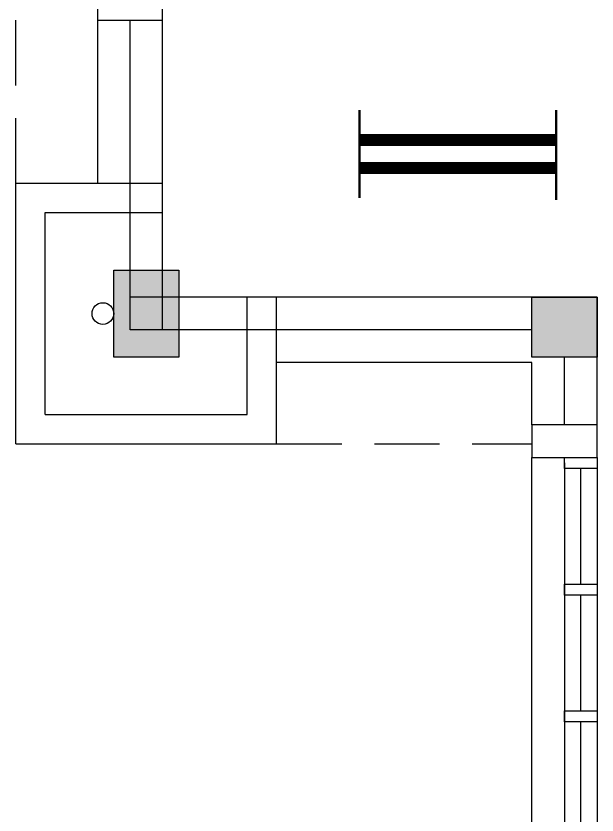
# Model space of a CAD drawing. Header units: inches. Extents: x 16928 to 514628, y -1471 to 241387.
# Drawn here: x 168855 to 171530, y 37707 to 41385 of the extents above; entities that cross this region are included whole.
import ezdxf

# ---------------------------------------------------------------- set-up
doc = ezdxf.new("R2010")
doc.units = ezdxf.units.IN
doc.header["$MEASUREMENT"] = 0
doc.linetypes.add('HIDDEN', pattern=[0.375, 0.25, -0.125])
doc.layers.add('COLUMN', color=8, linetype='Continuous', lineweight=30)
for name, color, linetype in [('DOWNPIPE', 8, 'Continuous'), ('FITTING', 8, 'Continuous'), ('LW', 2, 'Continuous'), ('WALL', 1, 'Continuous'), ('WIN', 9, 'Continuous')]:
    doc.layers.add(name, color=color, linetype=linetype)

msp = doc.modelspace()

# ---------------------------------------------------------------- hatches: boundary and pattern name
at = {"layer": 'COLUMN'}
msp.add_hatch(color=256, dxfattribs=at).paths.add_polyline_path([(171230, 40090.4), (171530, 40090.4), (171530, 39815.4), (171230, 39815.4)])

# ---------------------------------------------------------------- linework, layer by layer
for points in [[(169305, 40215.4), (169605, 40215.4), (169605, 39815.4), (169305, 39815.4)], [(171230, 40090.4), (171530, 40090.4), (171530, 39815.4), (171230, 39815.4)]]:
    msp.add_lwpolyline(points, close=True, dxfattribs=at)
msp.add_solid([(169305, 40215.4), (169605, 40215.4), (169305, 39815.4), (169605, 39815.4)], dxfattribs=at)
at = {"layer": 'DOWNPIPE'}
msp.add_circle((169255, 40015.4), 50, dxfattribs=at)
at = {"layer": 'FITTING', "color": 3}
for points, const_width in [([(170436.2, 40951.9), (170436.2, 40676.7)], 10.9), ([(170436.2, 40951.9), (170436.2, 40676.7)], 10.9), ([(171342.1, 40951.9), (171342.1, 40666.8)], 10.9), ([(171342.1, 40951.9), (171342.1, 40666.8)], 10.9), ([(170436.2, 40814.3), (171336.2, 40814.3)], 54.6), ([(170436.2, 40814.3), (171336.2, 40814.3)], 54.6), ([(170436.2, 40823), (170436.2, 40547.8)], 10.9), ([(170436.2, 40823), (170436.2, 40547.8)], 10.9), ([(171342.1, 40813.2), (171342.1, 40538)], 10.9), ([(171342.1, 40813.2), (171342.1, 40538)], 10.9), ([(170436.2, 40685.4), (171336.2, 40685.4)], 54.6), ([(170436.2, 40685.4), (171336.2, 40685.4)], 54.6)]:
    msp.add_lwpolyline(points, dxfattribs=dict(at, const_width=const_width))
at = {"layer": 'LW', "linetype": 'HIDDEN', "ltscale": 1200}
for p, q in [((168855, 40615.4), (168855, 45415.4)), ((170055, 39415.4), (171230, 39415.4))]:
    msp.add_line(p, q, dxfattribs=at)
at = {"layer": 'LW'}
for p, q in [((169230, 41365.4), (169230, 40615.4)), ((171230, 39790.4), (170055, 39790.4)), ((171230, 39502.9), (171230, 39790.4)), ((171230, 37552.9), (171230, 39352.9))]:
    msp.add_line(p, q, dxfattribs=at)
at = {"layer": 'WALL'}
for p, q in [((169530, 39940.4), (169530, 41515.4)), ((169380, 39940.4), (169380, 41365.4)), ((168855, 40615.4), (169530, 40615.4)), ((168855, 39415.4), (168855, 40615.4)), ((168990, 40480.4), (169530, 40480.4)), ((168990, 39550.4), (168990, 40480.4)), ((171530, 40090.4), (169380, 40090.4)), ((169920, 39550.4), (169920, 40090.4)), ((170055, 39415.4), (170055, 40090.4)), ((171530, 39352.9), (171530, 40090.4)), ((171230, 39940.4), (169380, 39940.4)), ((171380, 39502.9), (171380, 39815.4)), ((168990, 39550.4), (169920, 39550.4)), ((168855, 39415.4), (170055, 39415.4))]:
    msp.add_line(p, q, dxfattribs=at)
for points in [[(169530, 41365.4), (169530, 41515.4), (169230, 41515.4), (169230, 41365.4)], [(171530, 39352.9), (171530, 39502.9), (171230, 39502.9), (171230, 39352.9)]]:
    msp.add_lwpolyline(points, close=True, dxfattribs=at)
at = {"layer": 'WIN'}
for p, q in [((171530, 39815.4), (171530, 40090.4)), ((171380, 39327.9), (171380, 37577.9)), ((171530, 39352.9), (171530, 37552.9)), ((171455, 38769.6), (171455, 39302.9)), ((171455, 38186.3), (171455, 38719.6)), ((171455, 37602.9), (171455, 38136.3))]:
    msp.add_line(p, q, dxfattribs=at)
for points in [[(171380, 39302.9), (171380, 39352.9), (171530, 39352.9), (171530, 39302.9)], [(171380, 38719.6), (171380, 38769.6), (171530, 38769.6), (171530, 38719.6)], [(171380, 38136.3), (171380, 38186.3), (171530, 38186.3), (171530, 38136.3)]]:
    msp.add_lwpolyline(points, close=True, dxfattribs=at)

doc.saveas('drawing.dxf')
